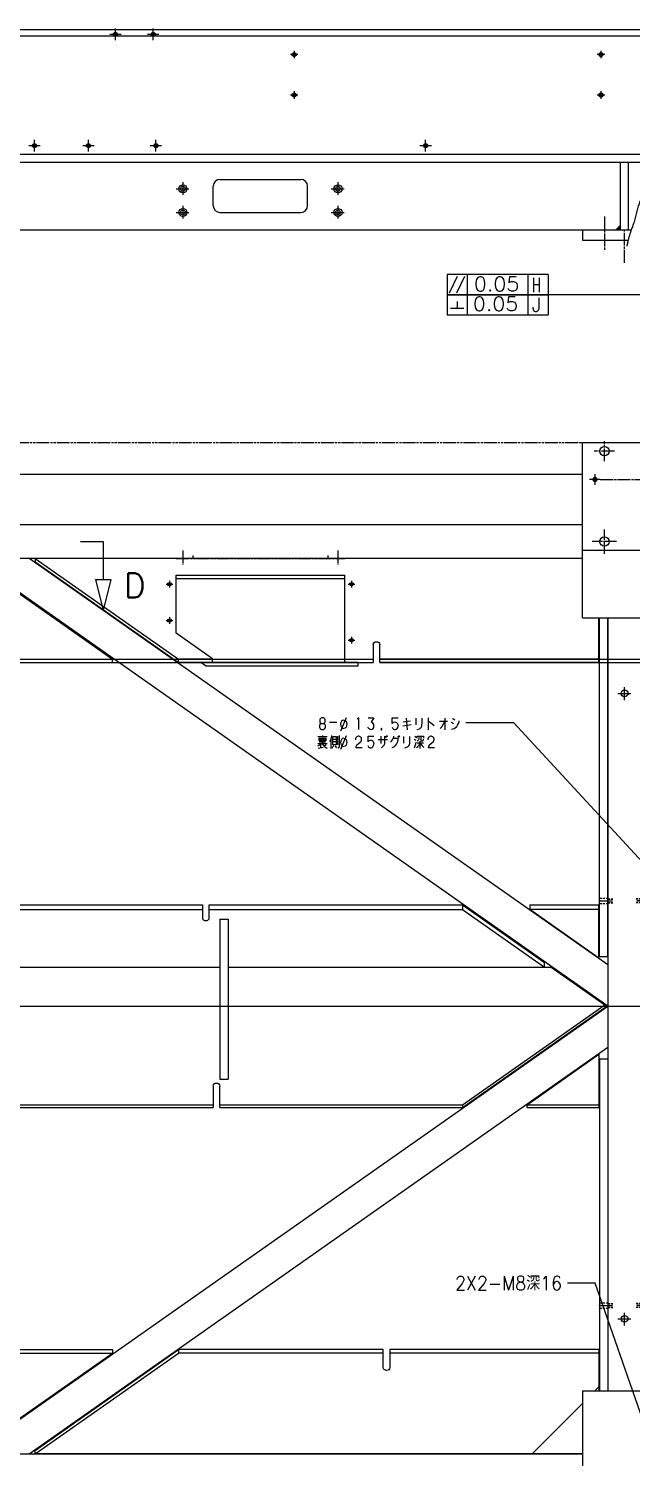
# Model space of a CAD drawing. Header units: inches. Extents: x -3309 to 2472, y -3154 to 2252.
# Drawn here: x -1186 to -292, y -1949 to 169 of the extents above; entities that cross this region are included whole.
import ezdxf
from ezdxf.enums import TextEntityAlignment as Align

# ---------------------------------------------------------------- set-up
doc = ezdxf.new("R2010")
doc.units = ezdxf.units.IN
doc.header["$MEASUREMENT"] = 0
for name, pattern in [('CENTERLINE', [25.4, 19.05, -1.5875, 3.175, -1.5875]), ('DASHED', [4.7625, 3.175, -1.5875]), ('PHANTOM', [30.1625, 19.05, -1.5875, 3.175, -1.5875, 3.175, -1.5875]), ('SOLID', [0])]:
    doc.linetypes.add(name, pattern=pattern)
for name, color, linetype in [('0$C$L0$V_DRAWING', 7, 'SOLID'), ('0$C$L0$V_PV', 7, 'SOLID'), ('Layer11$C$L11$V_DRAWING', 52, 'SOLID'), ('Layer11$C$L11$V_PV', 52, 'SOLID'), ('Layer12$C$L12$V_PV', 52, 'SOLID'), ('Layer13$C$L13$V_PV', 52, 'SOLID'), ('Layer14$C$L14$V_PV', 52, 'SOLID'), ('Layer21$C$L21$V_DRAWING', 2, 'SOLID'), ('Layer21$C$L21$V_PV', 2, 'SOLID'), ('Layer8$C$L8$V_PV', 40, 'SOLID'), ('Layer9$C$L9$V_PV', 254, 'SOLID')]:
    doc.layers.add(name, color=color, linetype=linetype)
doc.styles.add('CADRASTD', font='txt', dxfattribs={"bigfont": 'bigfont'})
doc.dimstyles.new('DIM3', dxfattribs={"dimtxt": 0.156, "dimasz": 2, "dimexe": 0, "dimexo": 0, "dimgap": 0.078, "dimtad": 3, "dimzin": 0, "dimdsep": 46, "dimtxsty": 'CADRASTD', "dimblk": 'CADRA_ARROW22_5OPEN', "dimblk1": 'CADRA_ARROW22_5OPEN', "dimblk2": 'CADRA_ARROW22_5OPEN', "dimcen": 0.09, "dimaunit": 1, "dimadec": 17154, "dimazin": 0, "dimtfac": 1, "dimtofl": 0, "dimtmove": 0, "dimatfit": 3, "dimldrblk": 'CADRA_ARROW22_5OPEN', "dimfxl": 1, "dimtolj": 1, "dimtzin": 0, "dimarcsym": 0})

# ---------------------------------------------------------------- blocks, each defined once
blk = doc.blocks.new('BLOCK16')
at = {"layer": '0$C$L0$V_DRAWING'}
for p in [(0, 0), (1, 0)]:
    blk.add_point(p, dxfattribs=at)
at = {"layer": 'Layer12$C$L12$V_PV', "linetype": 'DASHED'}
for p, q in [((0, 4), (12, 4)), ((12, 3), (19.6, 3)), ((12, 2.4), (19.6, 2.4)), ((0, -4), (12, -4)), ((12, -2.4), (19.6, -2.4)), ((12, -3), (19.6, -3))]:
    blk.add_line(p, q, dxfattribs=at)
at = {"layer": 'Layer13$C$L13$V_PV', "linetype": 'CENTERLINE'}
blk.add_line((0, 0), (19.6, 0), dxfattribs=at)
blk = doc.blocks.new('BLOCK15')
at = {"layer": '0$C$L0$V_DRAWING'}
for p in [(0, 0), (1, 0)]:
    blk.add_point(p, dxfattribs=at)
at = {"layer": 'Layer12$C$L12$V_PV', "linetype": 'DASHED'}
for p, q in [((-1045, 446.9), (-1037.4, 446.9)), ((-1045, 446.3), (-1037.4, 446.3)), ((-995, 446.9), (-1002.6, 446.9)), ((-995, 446.3), (-1002.6, 446.3)), ((485, 446.9), (477.4, 446.9)), ((485, 446.3), (477.4, 446.3)), ((-1045, 441.5), (-1037.4, 441.5)), ((-1045, 440.9), (-1037.4, 440.9)), ((-995, 441.5), (-1002.6, 441.5)), ((-995, 440.9), (-1002.6, 440.9)), ((485, 441.5), (477.4, 441.5)), ((485, 440.9), (477.4, 440.9)), ((-1045, -153.1), (-1037.4, -153.1)), ((-1045, -153.7), (-1037.4, -153.7)), ((-1045, -158.5), (-1037.4, -158.5)), ((-1045, -159.1), (-1037.4, -159.1)), ((-995, -153.1), (-1002.6, -153.1)), ((-995, -153.7), (-1002.6, -153.7)), ((-995, -158.5), (-1002.6, -158.5)), ((-995, -159.1), (-1002.6, -159.1)), ((485, -153.1), (477.4, -153.1)), ((485, -153.7), (477.4, -153.7)), ((485, -158.5), (477.4, -158.5)), ((485, -159.1), (477.4, -159.1))]:
    blk.add_line(p, q, dxfattribs=at)
at = {"layer": 'Layer13$C$L13$V_PV', "linetype": 'CENTERLINE'}
for p, q in [((-1045, 443.9), (-1037.4, 443.9)), ((-995, 443.9), (-1002.6, 443.9)), ((485, 443.9), (477.4, 443.9)), ((-1045, -156.1), (-1037.4, -156.1)), ((-995, -156.1), (-1002.6, -156.1)), ((485, -156.1), (477.4, -156.1))]:
    blk.add_line(p, q, dxfattribs=at)
at = {"layer": '0$C$L0$V_DRAWING'}
for p in [(-62, 443.9), (-62, -156.1)]:
    blk.add_blockref('BLOCK16', p, dxfattribs=at)
at = {"layer": '0$C$L0$V_DRAWING', "rotation": 180.0000000000004}
for p in [(12, 443.9), (12, -156.1)]:
    blk.add_blockref('BLOCK16', p, dxfattribs=at)
at = {"layer": '0$C$L0$V_DRAWING', "yscale": -1}
for p in [(423, 443.9), (423, -156.1)]:
    blk.add_blockref('BLOCK16', p, dxfattribs=at)
blk = doc.blocks.new('BLOCK26')
at = {"layer": '0$C$L0$V_DRAWING', "color": 2}
for p, q in [((1431.1, 1199.3), (1431.1, 1172.7)), ((1441.1, 1172.7), (1441.1, 1199.3)), ((1178.8, 782.1), (1178.8, 813.6)), ((1188.8, 813.6), (1188.8, 782.1)), ((1163, 513.5), (1163, 533.5)), ((1173, 533.5), (1173, 513.5)), ((1416, 127.7), (1416, 154.3)), ((1426, 154.3), (1426, 127.7))]:
    blk.add_line(p, q, dxfattribs=at)
for points in [[(1163, 533.5), (1163.1, 534.1), (1163.4, 534.8), (1163.8, 535.3), (1164.5, 535.8), (1165.2, 536.3), (1166.1, 536.6), (1167, 536.8), (1168, 536.8)], [(1168, 536.8), (1169, 536.8), (1169.9, 536.6), (1170.8, 536.3), (1171.5, 535.8), (1172.2, 535.3), (1172.6, 534.8), (1172.9, 534.1), (1173, 533.5)]]:
    blk.add_lwpolyline(points, dxfattribs=at)
for centre, radius, start, end in [((1435.7, 1198.9), 4.63, 85.1497, 174.1455), ((1436.5, 1198.9), 4.63, 5.8545, 94.8503), ((1183.5, 782.4), 4.78, 183.0723, 272.7727), ((1184, 782.4), 4.78, 267.2273, 356.9277), ((1420.6, 128.1), 4.63, 185.8555, 274.8483), ((1421.4, 128.1), 4.63, 265.151, 354.1444)]:
    blk.add_arc(centre, radius, start, end, dxfattribs=at)
blk = doc.blocks.new('BLOCK27')
at = {"layer": 'Layer11$C$L11$V_DRAWING', "color": 52}
for centre, ratio in [((-1185, 625.3), 0.828328), ((-915, 625.3), 0.828328), ((-1185, 571.4), 0.828349), ((-915, 542.4), 0.828349)]:
    blk.add_ellipse(centre, major_axis=(3, 0), ratio=ratio, dxfattribs=at)
at = {"layer": 'Layer13$C$L13$V_PV', "color": 52, "linetype": 'CENTERLINE'}
for p, q in [((-1190, 625.3), (-1180, 625.3)), ((-1185, 630.3), (-1185, 620.3)), ((-920, 625.3), (-910, 625.3)), ((-915, 630.3), (-915, 620.3)), ((-1185, 576.4), (-1185, 566.4)), ((-1190, 571.4), (-1180, 571.4)), ((-920, 542.4), (-910, 542.4)), ((-915, 547.4), (-915, 537.4)), ((-2348.6, 0), (839.6, 0))]:
    blk.add_line(p, q, dxfattribs=at)
at = {"layer": 'Layer21$C$L21$V_DRAWING'}
for p, q in [((-572.5, 663.5), (-1384.1, 663.5)), ((-1384.1, 663.5), (-1171.6, 514.3)), ((-1384.1, 663.5), (-1384.1, 658.5)), ((-1384.1, 658.5), (-1171.5, 509.2)), ((-1175, 552.5), (-1175, 638.6)), ((-1175, 638.6), (-925, 638.6)), ((-925, 509.2), (-925, 638.6)), ((-1440.7, 634.7), (-1269.2, 514.3)), ((-1175, 633.6), (-925, 633.6)), ((-548, 509.2), (-548, 575.5)), ((-547, 73.5), (-547, 575.5)), ((-535, 73.5), (-535, 575.5)), ((-1121.1, 514.7), (-1175, 552.5)), ((-1744, 514.3), (-883, 514.3)), ((-1744, 509.2), (-883, 509.2)), ((-1479, 514.3), (-1269.2, 514.3)), ((-1479, 509.2), (-1269.2, 509.2)), ((-1269.2, 509.2), (-1269.2, 514.3)), ((-1171.5, 509.2), (-1171.6, 514.3)), ((-1121.1, 514.3), (-1171.6, 514.3)), ((-1138.5, 509.2), (-1171.5, 509.2)), ((-1131.3, 504.2), (-1138.5, 509.2)), ((-1121.1, 509.2), (-1138.5, 509.2)), ((-1121.1, 509.6), (-1121.1, 514.7)), ((-925, 509.2), (-1121.1, 509.2)), ((-905, 509.2), (-925, 509.2)), ((-905, 504.2), (-905, 509.2)), ((-873, 514.3), (-274, 514.3)), ((-548, 514.3), (-873, 514.3)), ((-873, 509.2), (-274, 509.2)), ((-548, 509.2), (-873, 509.2)), ((-1131.3, 504.2), (-905, 504.2)), ((-1479, 150), (-1136, 150)), ((-1126, 150), (-750.4, 150)), ((-750.4, 150), (-750.4, 143.3)), ((-750.4, 150), (-628.6, 64.5)), ((-650.5, 150.1), (-650.5, 143.4)), ((-650.5, 150.1), (-548, 150.1)), ((-548, 71.4), (-548, 150.1)), ((-1479, 143.3), (-1136, 143.3)), ((-1126, 143.3), (-750.4, 143.3)), ((-1110, 128.9), (-1110, -108.1)), ((-1110, 128.9), (-1098, 128.9)), ((-1098, 128.9), (-1098, -108.1)), ((-750.4, 143.3), (-628.6, 57.8)), ((-650.5, 143.4), (-548, 143.4)), ((-650.5, 143.4), (-548, 71.4)), ((-628.6, 57.8), (-628.6, 64.5)), ((-547, 73.5), (-535, 73.5)), ((-1479, 57.8), (-1110, 57.8)), ((-1098, 57.8), (-619.1, 57.8)), ((-619.1, 57.8), (-539.5, 1.9)), ((-750.5, -146.2), (-539.5, 1.9)), ((-539.5, 1.9), (-539.5, -1.9)), ((-750.5, -150.1), (-539.5, -1.9)), ((-654.5, -146.2), (-548, -71.4)), ((-548, -71.4), (-548, -150.1)), ((-547, -78.5), (-547, -570.5)), ((-535, -78.5), (-547, -78.5)), ((-535, -78.5), (-535, -570.5)), ((-1110, -108.1), (-1098, -108.1)), ((-1479, -146.2), (-1120.2, -146.2)), ((-1110.2, -146.2), (-750.5, -146.2)), ((-750.5, -146.2), (-750.5, -150.1)), ((-654.5, -146.2), (-547, -146.2)), ((-654.5, -150.1), (-654.5, -146.2)), ((-1479, -150.1), (-1120.2, -150.1)), ((-1110.2, -150.1), (-750.5, -150.1)), ((-654.5, -150.1), (-547, -150.1)), ((-1479, -509.2), (-1269.2, -509.2)), ((-1479, -514.3), (-1269.2, -514.3)), ((-1443.8, -636.8), (-1269.2, -514.3)), ((-1384.1, -658.5), (-1171.5, -509.2)), ((-1384.1, -663.5), (-1171.6, -514.3)), ((-1269.2, -509.2), (-1269.2, -514.3)), ((-1171.5, -509.2), (-1171.6, -514.3)), ((-867.9, -514.3), (-1171.6, -514.3)), ((-867.9, -509.2), (-1171.5, -509.2)), ((-548, -509.2), (-857.9, -509.2)), ((-548, -514.3), (-857.9, -514.3)), ((-548, -509.2), (-548, -570.5)), ((-1384.1, -663.5), (-1384.1, -658.5)), ((-572.5, -663.5), (-1384.1, -663.5))]:
    blk.add_line(p, q, dxfattribs=at)
for centre, ratio in [((-1185, 625.3), 0.828842), ((-915, 625.3), 0.828822), ((-1185, 571.4), 0.828865), ((-915, 542.4), 0.828842)]:
    blk.add_ellipse(centre, major_axis=(2.6, 0), ratio=ratio, dxfattribs=at)
blk = doc.blocks.new('BLOCK30')
at = {"layer": '0$C$L0$V_DRAWING'}
blk.add_point((0, 0), dxfattribs=at)
blk.add_point((0, 0), dxfattribs=at)
blk.add_point((0, 0), dxfattribs=at)
blk.add_point((0, 0), dxfattribs=at)
blk.add_point((0, 0), dxfattribs=at)
blk.add_point((0, 0), dxfattribs=at)
blk.add_point((0, 0), dxfattribs=at)
at = {"layer": 'Layer11$C$L11$V_DRAWING', "color": 52}
blk.add_circle((0, 0), 3, dxfattribs=at)
at = {"layer": 'Layer13$C$L13$V_PV', "color": 52, "linetype": 'CENTERLINE'}
for p, q in [((5.5, 0), (-5.5, 0)), ((0, 5.5), (0, -5.5))]:
    blk.add_line(p, q, dxfattribs=at)
at = {"layer": 'Layer21$C$L21$V_DRAWING'}
blk.add_circle((0, 0), 2.4, dxfattribs=at)
blk = doc.blocks.new('BLOCK32')
at = {"layer": '0$C$L0$V_DRAWING', "color": 7}
blk.add_point((0, 0), dxfattribs=at)
blk.add_point((0, 0), dxfattribs=at)
blk.add_point((0, 0), dxfattribs=at)
blk.add_point((0, 0), dxfattribs=at)
blk.add_point((0, 0), dxfattribs=at)
blk.add_point((0, 0), dxfattribs=at)
blk.add_point((0, 0), dxfattribs=at)
blk.add_point((0, 0), dxfattribs=at)
blk.add_point((0, 0), dxfattribs=at)
blk.add_point((0, 0), dxfattribs=at)
blk.add_point((0, 0), dxfattribs=at)
blk.add_point((0, 0), dxfattribs=at)
blk.add_point((0, 0), dxfattribs=at)
blk.add_point((0, 0), dxfattribs=at)
blk.add_point((0, 0), dxfattribs=at)
at = {"layer": 'Layer11$C$L11$V_DRAWING', "color": 7}
blk.add_circle((0, 0), 3, dxfattribs=at)
at = {"layer": 'Layer13$C$L13$V_PV', "color": 7, "linetype": 'CENTERLINE'}
for p, q in [((-8.5, 0), (8.5, 0)), ((0, -8.5), (0, 8.5))]:
    blk.add_line(p, q, dxfattribs=at)
at = {"layer": 'Layer21$C$L21$V_DRAWING', "color": 7}
blk.add_circle((0, 0), 2.4, dxfattribs=at)
blk = doc.blocks.new('BLOCK34')
at = {"layer": '0$C$L0$V_DRAWING', "color": 4}
blk.add_point((0, 0), dxfattribs=at)
blk.add_point((0, 0), dxfattribs=at)
blk.add_point((0, 0), dxfattribs=at)
blk.add_point((0, 0), dxfattribs=at)
blk.add_point((0, 0), dxfattribs=at)
blk.add_point((0, 0), dxfattribs=at)
blk.add_point((0, 0), dxfattribs=at)
blk.add_point((0, 0), dxfattribs=at)
at = {"layer": 'Layer11$C$L11$V_DRAWING', "color": 4}
blk.add_circle((0, 0), 3, dxfattribs=at)
at = {"layer": 'Layer13$C$L13$V_PV', "color": 4, "linetype": 'CENTERLINE'}
for p, q in [((8, 0), (-8, 0)), ((0, 8), (0, -8))]:
    blk.add_line(p, q, dxfattribs=at)
at = {"layer": 'Layer21$C$L21$V_DRAWING', "color": 4}
blk.add_circle((0, 0), 2.4, dxfattribs=at)
blk = doc.blocks.new('CADRA_PFIG_SECTION_ARROW')
at = {"linetype": 'SOLID'}
blk.add_line((0, 0), (0.37, 0), dxfattribs=at)
blk = doc.blocks.new('CADRA_PFIG_SECTION_ARROWHEAD')
at = {"linetype": 'SOLID'}
for p, q in [((0, 0.075), (0.3, 0)), ((0, -0.075), (0, 0.075)), ((0, -0.075), (0.3, 0))]:
    blk.add_line(p, q, dxfattribs=at)
blk = doc.blocks.new('TAB101_SYM007')
at = {"layer": 'Layer21$C$L21$V_DRAWING'}
for p, q in [((30, 3), (0, 3)), ((0, 3), (0, -3)), ((0.73, -2.5), (3.06, 2.5)), ((2.94, -2.5), (5.27, 2.5)), ((6, 3), (6, -3)), ((24, 3), (24, -3)), ((30, 3), (30, -3)), ((0, -3), (30, -3))]:
    blk.add_line(p, q, dxfattribs=at)
blk = doc.blocks.new('TAB101_SYM008')
at = {"layer": 'Layer21$C$L21$V_DRAWING'}
for p, q in [((30, 3), (0, 3)), ((0, 3), (0, -3)), ((3, 1), (3, -1)), ((6, 3), (6, -3)), ((24, 3), (24, -3)), ((30, 3), (30, -3)), ((0, -3), (30, -3)), ((1, -1), (5, -1))]:
    blk.add_line(p, q, dxfattribs=at)
blk = doc.blocks.new('CADRA_ARROW22_5OPEN')
at = {"layer": 'Layer9$C$L9$V_PV', "color": 7}
for q in [(-1, 0.2), (-1, -0.2), (-1, 0)]:
    blk.add_line((0, 0), q, dxfattribs=at)

msp = doc.modelspace()

# ---------------------------------------------------------------- linework, layer by layer
at = {"layer": 'Layer11$C$L11$V_PV'}
for p, q in [((-313.5, -129.7), (-307.8, -123.9)), ((-312.1, -129.7), (-307.8, -125.3)), ((-310.7, -129.7), (-307.8, -126.7)), ((-309.3, -129.7), (-307.8, -128.2)), ((-307.9, -129.7), (-307.8, -129.6)), ((-149.2, -225.6), (-415.1, -225.6)), ((-956.8, -612), (-956.8, -616.5)), ((-941.8, -612), (-941.8, -616.5)), ((-741.8, -612), (-741.8, -616.5)), ((-465.9, -860.1), (-537.3, -860.1)), ((-345.2, -1690.8), (-386.7, -1690.8))]:
    msp.add_line(p, q, dxfattribs=at)
msp.add_lwpolyline([(-307.8, -129.7), (-307.8, -122.6), (-314.8, -129.7)], close=True, dxfattribs=at)
at = {"layer": 'Layer13$C$L13$V_PV', "linetype": 'CENTERLINE'}
for p, q in [((-956.8, -58.7), (-956.8, -78.7)), ((-726.8, -58.7), (-726.8, -78.7)), ((-966.8, -68.7), (-946.8, -68.7)), ((-736.8, -68.7), (-716.8, -68.7)), ((-966.8, -103.7), (-946.8, -103.7)), ((-956.8, -93.7), (-956.8, -113.7)), ((-736.8, -103.7), (-716.8, -103.7)), ((-726.8, -93.7), (-726.8, -113.7)), ((-331.8, -109.7), (-331.8, -160.1)), ((-301.8, -178.2), (-301.8, -128.2)), ((-331.8, -472.5), (-331.8, -442.5)), ((-316.8, -457.5), (-346.8, -457.5)), ((-337.8, -499.5), (124.2, -499.5)), ((-313.8, -591.5), (-349.8, -591.5)), ((-331.8, -609.5), (-331.8, -573.5)), ((-956.8, -604.9), (-956.8, -625.9)), ((-726.8, -604.9), (-726.8, -625.9)), ((-311.8, -816.5), (-291.8, -816.5)), ((-301.8, -826.5), (-301.8, -806.5)), ((-2299.8, -1280), (1111.8, -1280)), ((-301.8, -1753.5), (-301.8, -1733.5)), ((-311.8, -1743.5), (-291.8, -1743.5))]:
    msp.add_line(p, q, dxfattribs=at)
at = {"layer": 'Layer14$C$L14$V_PV', "linetype": 'PHANTOM'}
for p, q in [((-1234.3, -444.5), (-364.3, -444.5)), ((-966.8, -616.5), (-716.8, -616.5))]:
    msp.add_line(p, q, dxfattribs=at)
at = {"layer": 'Layer21$C$L21$V_PV'}
for p, q in [((-2078.8, 167.3), (991.2, 167.3)), ((-2078.8, 158.3), (991.2, 158.3)), ((1008.2, -17.7), (-2091.8, -17.7)), ((1048.2, -29.7), (-2141.8, -29.7)), ((-307.8, -129.7), (-307.8, -29.7)), ((-295.8, -129.7), (-295.8, -29.7)), ((-901.8, -54.7), (-781.8, -54.7)), ((-911.8, -93.7), (-911.8, -64.7)), ((-771.8, -93.7), (-771.8, -64.7)), ((-901.8, -103.7), (-781.8, -103.7)), ((-314.8, -129.7), (-307.8, -122.6)), ((-2141.8, -129.7), (-291.7, -129.7)), ((-364.3, -129.7), (-364.3, -144.7)), ((-364.3, -144.7), (-296.2, -144.7)), ((-364.3, -444.5), (-239.3, -444.5)), ((-364.3, -704.5), (-364.3, -444.5)), ((-1234.3, -491.5), (-364.3, -491.5)), ((-364.3, -566.5), (-1234.3, -566.5)), ((-1108.8, -591.5), (-1074.9, -591.5)), ((-364.3, -604.5), (-239.3, -604.5)), ((-364.3, -616.5), (-1234.3, -616.5)), ((-326.8, -1218.9), (-1184.7, -616.5)), ((-326.8, -1280), (-1234.3, -642.8)), ((-364.3, -704.5), (-239.3, -704.5)), ((-326.8, -704.5), (-326.8, -1850.5)), ((-1234.3, -1917.1), (-326.8, -1280)), ((-1184.7, -1943.5), (-326.8, -1341.1)), ((-364.3, -1850.5), (-239.3, -1850.5)), ((-364.3, -1850.5), (-364.3, -2115.5)), ((-345.8, -1850.5), (-338.8, -1843.5)), ((-438.8, -1943.5), (-364.3, -1869)), ((-1234.3, -1943.5), (-364.3, -1943.5))]:
    msp.add_line(p, q, dxfattribs=at)
for centre, radius in [((-956.8, -68.7), 6), ((-726.8, -68.7), 6), ((-956.8, -68.7), 3.5), ((-726.8, -68.7), 3.5), ((-956.8, -103.7), 6), ((-956.8, -103.7), 3.5), ((-726.8, -103.7), 6), ((-726.8, -103.7), 3.5), ((-331.8, -457.5), 7), ((-331.8, -591.5), 7), ((-301.8, -816.5), 5), ((-301.8, -1743.5), 5)]:
    msp.add_circle(centre, radius, dxfattribs=at)
for centre, start, end in [((-901.8, -64.7), 90, 180), ((-781.8, -64.7), 0, 90), ((-901.8, -93.7), 180, 270), ((-781.8, -93.7), 270, 360)]:
    msp.add_arc(centre, 10, start, end, dxfattribs=at)
msp.add_open_spline([(-298.1, -153.5), (-297.7, -151.7), (-297, -148.1), (-295.7, -142.9), (-294.3, -137.6), (-292.9, -133.1), (-291.5, -129.2), (-290.2, -126), (-289, -122.8), (-287.3, -118.1), (-285.6, -111.8), (-283.7, -103.9), (-281.7, -96.1), (-279.5, -89.3), (-277.2, -83.8), (-274.9, -79.3), (-272.4, -75), (-269.8, -71), (-267.1, -67.4), (-264.5, -64), (-261.7, -60.9), (-257.6, -56.7), (-251.9, -51.9), (-244.3, -46.6), (-236.6, -41.5), (-229.5, -36.7), (-223.2, -31.9), (-217.5, -27.6), (-211.6, -23.6), (-205.5, -20.6), (-199.2, -18.6), (-193, -17.4), (-186.6, -16.6), (-178.9, -15.8), (-170.1, -14.6), (-160.1, -12.9), (-150.1, -11.3), (-141, -9.9), (-132.6, -8.9), (-125, -8.1), (-117.3, -7.5), (-107.8, -7), (-96.5, -6.6), (-83.2, -6.6), (-70, -7), (-58.8, -7.6), (-49.7, -8.3), (-42.6, -8.9), (-35.5, -9.4), (-25.2, -10), (-11.6, -10.4), (5.1, -10.5), (21.9, -10.8), (35.7, -11.5), (46.6, -12.6), (54.4, -13.2), (62.2, -13.4), (68.8, -12.8), (74.1, -11.7), (78.4, -10.7), (82.6, -9.7), (87.2, -9), (92.3, -8.9), (97.7, -9.4), (103.1, -10.4), (107.8, -11.6), (111.7, -12.8), (114.9, -13.8), (117.9, -15.1), (123.1, -17.7), (129.5, -23.7), (135.6, -33.5), (140.7, -44.2), (144.7, -52.3), (147.9, -57.6), (149.6, -60.3), (151.4, -63.1), (153.3, -66.4), (155.5, -70.4), (157.6, -75.1), (159.3, -80), (160.5, -84.4), (161.3, -88.4), (161.8, -91.8), (162.3, -95.2), (163.1, -100.7), (164.7, -108.2), (167.4, -117.6), (170.7, -126.8), (173.3, -132.8), (174.5, -135.9)], degree=3, knots=[0, 0, 0, 0, 5.428091, 10.859395, 16.287845, 21.712076, 25.142586, 28.573935, 32.00457, 35.433524, 43.535373, 51.655538, 59.762375, 67.8381, 72.831226, 77.838585, 82.86051, 87.892467, 92.126147, 96.351343, 100.560961, 104.750922, 113.884405, 123.062104, 132.321693, 141.654769, 148.879404, 156.068386, 163.146414, 170.111063, 176.382095, 182.752171, 189.212997, 195.700242, 205.899766, 216.013062, 226.081494, 236.14431, 243.781292, 251.435447, 259.099788, 266.766573, 279.994387, 293.213745, 306.431525, 319.652322, 326.790657, 333.927818, 341.060291, 348.185234, 364.922534, 381.667833, 398.450141, 415.309327, 423.179584, 431.027844, 438.815202, 446.567921, 450.891869, 455.233196, 459.560343, 463.851884, 469.260419, 474.715541, 480.24159, 485.821702, 489.167832, 492.484385, 495.746872, 498.945299, 509.960424, 521.483021, 533.495811, 545.422303, 548.690332, 551.925869, 555.144918, 558.363676, 563.523037, 568.705781, 573.890068, 579.060351, 582.492095, 585.923275, 589.355607, 592.787681, 602.567501, 612.368353, 622.183449, 631.981996, 631.981996, 631.981996, 631.981996], dxfattribs=at)
at = {"layer": 'Layer8$C$L8$V_PV'}
for p, q in [((-754.1, -863.8), (-754.3, -864.6)), ((-754.3, -864.6), (-754.3, -865.3)), ((-754.3, -865.3), (-754.3, -866.2)), ((-754.3, -866.2), (-754.1, -866.9)), ((-753.8, -863.1), (-754.1, -863.8)), ((-754.1, -866.9), (-753.8, -867.6)), ((-753.8, -856.4), (-753.9, -857.2)), ((-753.9, -857.2), (-753.8, -857.8)), ((-753.7, -855.7), (-753.8, -856.4)), ((-753.8, -857.8), (-753.7, -858.6)), ((-753.5, -862.4), (-753.8, -863.1)), ((-753.8, -867.6), (-753.5, -868.3)), ((-753.5, -855.1), (-753.7, -855.7)), ((-753.7, -858.6), (-753.5, -859.2)), ((-753.1, -854.5), (-753.5, -855.1)), ((-753.5, -859.2), (-753.2, -859.8)), ((-753, -861.9), (-753.5, -862.4)), ((-753.5, -868.3), (-753.1, -868.8)), ((-753.2, -859.8), (-752.8, -860.3)), ((-752.7, -854), (-753.1, -854.5)), ((-752.7, -861.6), (-753, -861.9)), ((-752.8, -860.3), (-752.7, -860.3)), ((-752.5, -853.7), (-752.7, -854)), ((-752.7, -860.3), (-752, -860.9)), ((-751.8, -861), (-752.7, -861.6)), ((-751.7, -853.2), (-752.5, -853.7)), ((-752, -860.9), (-751.8, -861)), ((-751.8, -861), (-747.8, -861)), ((-750.9, -852.9), (-751.7, -853.2)), ((-750.1, -852.7), (-750.9, -852.9)), ((-749.2, -852.7), (-750.1, -852.7)), ((-748.3, -853), (-749.2, -852.7)), ((-747.5, -853.4), (-748.3, -853)), ((-748, -861), (-747.5, -860.9)), ((-747.5, -861.2), (-747.8, -861)), ((-746.8, -854), (-747.5, -853.4)), ((-747.5, -860.9), (-747, -860.5)), ((-746.9, -861.5), (-747.5, -861.2)), ((-747, -860.5), (-746.6, -860)), ((-746.4, -862), (-746.9, -861.5)), ((-746.5, -854.3), (-746.8, -854)), ((-746.6, -860), (-746.2, -859.5)), ((-746.2, -854.8), (-746.5, -854.3)), ((-746, -862.5), (-746.4, -862)), ((-745.9, -855.4), (-746.2, -854.8)), ((-746.2, -859.5), (-745.9, -858.9)), ((-745.7, -863.2), (-746, -862.5)), ((-746, -868.3), (-745.7, -867.7)), ((-745.8, -856.1), (-745.9, -855.4)), ((-745.9, -858.9), (-745.8, -858.2)), ((-745.6, -856.8), (-745.8, -856.1)), ((-745.8, -858.2), (-745.6, -857.5)), ((-745.4, -863.9), (-745.7, -863.2)), ((-745.7, -867.7), (-745.4, -866.9)), ((-745.6, -857.5), (-745.6, -856.8)), ((-745.3, -864.6), (-745.4, -863.9)), ((-745.4, -866.9), (-745.3, -866.2)), ((-745.3, -865.4), (-745.3, -864.6)), ((-745.3, -866.2), (-745.3, -865.4)), ((-739.5, -859.4), (-728.5, -859.4)), ((-722.5, -872.2), (-714.1, -852.2)), ((-695.8, -852.6), (-698.3, -854.6)), ((-695.8, -870.3), (-695.8, -852.6)), ((-682, -852.6), (-673.8, -852.6)), ((-673.8, -852.6), (-677.6, -859.3)), ((-630.5, -864.4), (-618.4, -862.8)), ((-630.1, -858.5), (-619.4, -857)), ((-623.8, -870.6), (-625.3, -853.2)), ((-611.1, -863.3), (-611.1, -853.4)), ((-605.1, -868.4), (-604.3, -867.8)), ((-604.3, -867.8), (-603.7, -867)), ((-603.7, -867), (-603.2, -866.1)), ((-603.2, -866.1), (-602.7, -865.1)), ((-602.7, -865.1), (-602.4, -863.9)), ((-602.4, -863.5), (-602.2, -860.4)), ((-602.4, -863.9), (-602.4, -863.5)), ((-602.2, -860.4), (-602.2, -853.3)), ((-592.7, -870.4), (-592.7, -852.7)), ((-589.4, -860.2), (-592.7, -858.3)), ((-584.1, -864.6), (-589.4, -860.2)), ((-576.5, -857.6), (-564.5, -857.6)), ((-575.2, -868.7), (-572.8, -866.1)), ((-572.8, -866.1), (-570.7, -862.9)), ((-570.7, -862.9), (-569, -859.4)), ((-569, -859.4), (-568.4, -857.6)), ((-568.4, -853.2), (-568.4, -870.4)), ((-558.5, -859.5), (-558.9, -859.2)), ((-555.4, -861.5), (-558.5, -859.5)), ((-556.3, -854.4), (-557, -854)), ((-553.4, -856.4), (-556.3, -854.4)), ((-554.5, -868.4), (-552.5, -867.2)), ((-552.5, -867.2), (-550.8, -865.6)), ((-550.8, -865.6), (-549.4, -863.7)), ((-549.4, -863.7), (-548.1, -861.4)), ((-548.1, -861.4), (-547.3, -858.9)), ((-547.3, -858.9), (-546.9, -857.3)), ((-742.8, -880.7), (-756.6, -880.7)), ((-754.7, -886.9), (-754.7, -882.8)), ((-754.7, -882.8), (-744.7, -882.8)), ((-744.7, -884.8), (-754.7, -884.8)), ((-744.7, -886.9), (-754.7, -886.9)), ((-745.1, -889), (-754.5, -889)), ((-753.1, -868.8), (-753, -868.9)), ((-753, -868.9), (-752.2, -869.5)), ((-752.2, -869.5), (-751.4, -870)), ((-751.4, -870), (-750.4, -870.2)), ((-750.4, -870.2), (-749.4, -870.3)), ((-749.7, -879.1), (-749.7, -880.7)), ((-749.7, -882.8), (-749.7, -891.1)), ((-749.4, -870.3), (-748.5, -870.1)), ((-748.5, -870.1), (-747.6, -869.7)), ((-747.6, -869.7), (-746.8, -869.1)), ((-746.8, -869.1), (-746.5, -868.9)), ((-746.5, -868.9), (-746, -868.3)), ((-744.7, -882.8), (-744.7, -886.9)), ((-738.9, -888), (-737.5, -885.2)), ((-737.5, -885.2), (-736.5, -882)), ((-736.9, -898.1), (-736.9, -883.5)), ((-736.5, -882), (-736, -879.1)), ((-734.3, -892.8), (-734.3, -880.3)), ((-734.3, -880.3), (-729.5, -880.3)), ((-734.3, -884.5), (-729.5, -884.5)), ((-729.5, -888.5), (-734.3, -888.5)), ((-729.5, -880.3), (-729.5, -892.8)), ((-727.4, -880.1), (-727.4, -892.7)), ((-725.1, -879.1), (-725.1, -895.9)), ((-722.5, -899.2), (-714.1, -879.2)), ((-700.6, -883.2), (-700.8, -883.9)), ((-700.8, -883.9), (-700.8, -884.7)), ((-700.8, -884.7), (-700.8, -885.2)), ((-700.3, -882.5), (-700.6, -883.2)), ((-699.9, -882), (-700.3, -882.5)), ((-699.5, -881.5), (-699.9, -882)), ((-698.7, -880.8), (-699.5, -881.5)), ((-697.7, -880.4), (-698.7, -880.8)), ((-696.8, -880.1), (-697.7, -880.4)), ((-697.6, -891.8), (-693.2, -888.3)), ((-695.8, -880.1), (-696.8, -880.1)), ((-694.7, -880.3), (-695.8, -880.1)), ((-693.8, -880.8), (-694.7, -880.3)), ((-692.9, -881.5), (-693.8, -880.8)), ((-693.2, -888.3), (-692.8, -887.8)), ((-692.9, -881.5), (-692.9, -881.5)), ((-692.5, -882), (-692.9, -881.5)), ((-692.8, -887.8), (-692.4, -887.3)), ((-692.1, -882.6), (-692.5, -882)), ((-692.4, -887.3), (-692.1, -886.7)), ((-691.8, -883.3), (-692.1, -882.6)), ((-692.1, -886.7), (-691.8, -886.1)), ((-691.7, -883.9), (-691.8, -883.3)), ((-691.8, -886.1), (-691.7, -885.4)), ((-691.7, -884.7), (-691.7, -883.9)), ((-691.7, -885.4), (-691.7, -884.7)), ((-653.4, -885.2), (-667, -885.2)), ((-663.3, -880.1), (-663.3, -891)), ((-657.5, -890.6), (-657.2, -889.1)), ((-657.2, -888), (-657.2, -880)), ((-657.2, -889.1), (-657.2, -888)), ((-654.7, -882.4), (-655.8, -880.1)), ((-653.2, -881.5), (-654.3, -879.2)), ((-649, -888.9), (-647.4, -887.4)), ((-647.4, -887.4), (-646, -885.5)), ((-646, -885.5), (-644.9, -883.3)), ((-644.9, -883.3), (-644.1, -880.8)), ((-644.8, -882.9), (-638, -882.9)), ((-644.1, -880.8), (-644, -880.1)), ((-639.2, -890), (-638.3, -887.8)), ((-638.3, -887.8), (-637.8, -885.4)), ((-638, -882.9), (-637.7, -883.7)), ((-636.8, -882.2), (-637.8, -879.9)), ((-637.8, -885.4), (-637.7, -883.7)), ((-635.3, -881.3), (-636.4, -879.1)), ((-629, -890.3), (-629, -880.4)), ((-620.3, -890.5), (-620.1, -887.4)), ((-620.1, -887.4), (-620.1, -880.3)), ((-613.6, -884.3), (-611.5, -885.7)), ((-612.9, -880), (-610.8, -881.5)), ((-611.3, -891.5), (-610.7, -888.9)), ((-609.6, -870), (-605.9, -868.9)), ((-609.5, -887), (-608.8, -886.6)), ((-609.3, -879.8), (-600, -879.8)), ((-609.3, -882.9), (-609.3, -879.8)), ((-608.8, -886.6), (-608.1, -886.2)), ((-608.1, -886.2), (-607.5, -885.6)), ((-607.5, -885.6), (-607, -884.9)), ((-607, -884.9), (-606.6, -884.1)), ((-606.6, -884.1), (-606.3, -883.2)), ((-606.3, -883.2), (-606.2, -882.2)), ((-606.2, -882.2), (-606.1, -881.2)), ((-605.9, -868.9), (-605.1, -868.4)), ((-604.9, -898.1), (-604.9, -887.5)), ((-603.9, -881.1), (-603.9, -885.6)), ((-603.9, -885.6), (-603.9, -885.8)), ((-603.9, -885.8), (-603.9, -886)), ((-603.9, -886), (-603.8, -886.1)), ((-603.8, -886.1), (-603.8, -886.3)), ((-603.8, -886.3), (-603.7, -886.5)), ((-603.7, -886.5), (-603.5, -886.6)), ((-603.5, -886.6), (-603.4, -886.6)), ((-603.4, -886.6), (-603.3, -886.7)), ((-603.3, -886.7), (-601.6, -886.7)), ((-601.6, -886.7), (-601, -886.7)), ((-601, -886.7), (-600.9, -886.6)), ((-600.9, -886.6), (-600.8, -886.6)), ((-600.8, -886.6), (-600.6, -886.4)), ((-600.6, -886.4), (-600.5, -886.2)), ((-600.5, -886.2), (-600.4, -885.9)), ((-600.4, -885.9), (-600.2, -885.5)), ((-600.2, -885.5), (-600.1, -885)), ((-600.1, -884.6), (-600.1, -884.5)), ((-600.1, -885), (-600.1, -884.6)), ((-600, -879.8), (-600, -882.7)), ((-593.4, -883.9), (-593.5, -884.7)), ((-593.5, -884.7), (-593.5, -885.2)), ((-593.2, -883.2), (-593.4, -883.9)), ((-592.9, -882.5), (-593.2, -883.2)), ((-592.6, -882), (-592.9, -882.5)), ((-592.2, -881.5), (-592.6, -882)), ((-591.3, -880.8), (-592.2, -881.5)), ((-590.4, -880.4), (-591.3, -880.8)), ((-589.4, -880.1), (-590.4, -880.4)), ((-590.3, -891.8), (-585.9, -888.3)), ((-588.4, -880.1), (-589.4, -880.1)), ((-587.4, -880.3), (-588.4, -880.1)), ((-586.4, -880.8), (-587.4, -880.3)), ((-585.5, -881.5), (-586.4, -880.8)), ((-585.9, -888.3), (-585.4, -887.8)), ((-585.5, -881.5), (-585.5, -881.5)), ((-585.1, -882), (-585.5, -881.5)), ((-585.4, -887.8), (-585, -887.3)), ((-584.8, -882.6), (-585.1, -882)), ((-585, -887.3), (-584.7, -886.7)), ((-584.5, -883.3), (-584.8, -882.6)), ((-584.7, -886.7), (-584.5, -886.1)), ((-584.4, -883.9), (-584.5, -883.3)), ((-584.5, -886.1), (-584.4, -885.4)), ((-584.3, -884.7), (-584.4, -883.9)), ((-584.4, -885.4), (-584.3, -884.7)), ((-558.6, -869.4), (-556.5, -869.1)), ((-556.5, -869.1), (-554.5, -868.4)), ((-756.9, -894.1), (-752.5, -892.3)), ((-742.8, -891.1), (-756.6, -891.1)), ((-756.1, -897.6), (-748.9, -896.2)), ((-752.7, -892.4), (-752.7, -897)), ((-752.5, -892.3), (-750.4, -891.1)), ((-749.9, -891.7), (-748.4, -893.7)), ((-748.4, -893.7), (-746.8, -895.4)), ((-744.2, -892.7), (-747.3, -895)), ((-746.8, -895.4), (-744.9, -896.7)), ((-744.9, -896.7), (-743, -897.5)), ((-736, -897.5), (-735, -896.8)), ((-735, -896.8), (-734.2, -895.9)), ((-729.5, -892.8), (-734.3, -892.8)), ((-734.2, -895.9), (-733.5, -894.8)), ((-733.5, -894.8), (-733.2, -894.3)), ((-730.8, -894.1), (-729.3, -896.6)), ((-729.3, -896.6), (-728.8, -897.3)), ((-725.8, -897.3), (-726.9, -897.3)), ((-725.8, -897.3), (-725.7, -897.2)), ((-725.7, -897.2), (-725.5, -897.1)), ((-725.5, -897.1), (-725.4, -896.9)), ((-725.4, -896.9), (-725.3, -896.8)), ((-725.3, -896.8), (-725.2, -896.6)), ((-725.2, -896.6), (-725.1, -896.4)), ((-725.1, -896.2), (-725.1, -895.9)), ((-725.1, -896.4), (-725.1, -896.2)), ((-700.2, -895.9), (-700.4, -897.1)), ((-691, -897.1), (-700.4, -897.1)), ((-699.7, -894.6), (-700.2, -895.9)), ((-699.2, -893.5), (-699.7, -894.6)), ((-698.5, -892.6), (-699.2, -893.5)), ((-697.6, -891.8), (-698.5, -892.6)), ((-662.4, -896.7), (-661.3, -896.2)), ((-661.3, -896.2), (-660.2, -895.5)), ((-660.2, -895.5), (-659.3, -894.5)), ((-659.3, -894.5), (-658.5, -893.4)), ((-658.5, -893.4), (-657.9, -892.1)), ((-657.9, -892.1), (-657.5, -890.6)), ((-646.7, -896.8), (-644.9, -896.2)), ((-644.9, -896.2), (-643.1, -895.2)), ((-643.1, -895.2), (-641.6, -893.8)), ((-641.6, -893.8), (-640.2, -892)), ((-640.2, -892), (-639.2, -890)), ((-627.5, -897), (-623.8, -895.9)), ((-623.8, -895.9), (-623, -895.4)), ((-623, -895.4), (-622.2, -894.8)), ((-622.2, -894.8), (-621.6, -894)), ((-621.6, -894), (-621, -893.1)), ((-621, -893.1), (-620.6, -892.1)), ((-620.6, -892.1), (-620.3, -890.9)), ((-620.3, -890.9), (-620.3, -890.5)), ((-613.3, -897.2), (-611.3, -891.5)), ((-610.4, -896.9), (-608.6, -895.5)), ((-609.3, -890), (-600.2, -890)), ((-608.6, -895.5), (-607, -893.8)), ((-607, -893.8), (-605.7, -891.6)), ((-605.7, -891.6), (-604.9, -890.1)), ((-604.8, -890), (-603.5, -892.3)), ((-603.5, -892.3), (-602, -894.3)), ((-602, -894.3), (-600.3, -896)), ((-600.3, -896), (-599.6, -896.4)), ((-592.8, -895.9), (-593, -897.1)), ((-583.6, -897.1), (-593, -897.1)), ((-592.4, -894.6), (-592.8, -895.9)), ((-591.8, -893.5), (-592.4, -894.6)), ((-591.1, -892.6), (-591.8, -893.5)), ((-590.3, -891.8), (-591.1, -892.6))]:
    msp.add_line(p, q, dxfattribs=at)
for points in [[(-718.3, -856), (-720.3, -856.5), (-721.8, -857.9), (-722.6, -859.9), (-722.9, -862.2), (-722.6, -864.5), (-721.8, -866.5), (-720.3, -867.9), (-718.3, -868.4)], [(-718.3, -856), (-716.3, -856.5), (-714.9, -857.9), (-714, -859.9), (-713.7, -862.2), (-714, -864.5), (-714.9, -866.5), (-716.3, -867.9), (-718.3, -868.4)], [(-677.9, -870.4), (-678.6, -870.3), (-679.2, -870.1), (-679.8, -869.8), (-680.4, -869.4), (-681, -868.8), (-681.5, -868.2), (-681.9, -867.5), (-682.3, -866.7)], [(-677.6, -859.3), (-676, -859.8), (-674.9, -861.1), (-674.2, -862.9), (-674, -864.9), (-674.2, -866.9), (-675, -868.6), (-676.2, -869.9), (-677.9, -870.4)], [(-646.6, -866.8), (-645.6, -868.6), (-644.4, -869.7), (-643.1, -870.3), (-641.7, -870.3), (-640.4, -869.7), (-639.2, -868.6), (-638.3, -867), (-637.8, -864.9)], [(-646.5, -861.3), (-646.5, -852.9), (-637.8, -852.9)], [(-646.5, -861.3), (-645.6, -860.1), (-644.4, -859.3), (-642.9, -858.9), (-641.5, -859), (-640.1, -859.6), (-638.9, -860.8), (-638.1, -862.5), (-637.8, -864.9)], [(-718.3, -883), (-720.3, -883.5), (-721.8, -884.9), (-722.6, -886.9), (-722.9, -889.2), (-722.6, -891.5), (-721.8, -893.5), (-720.3, -894.9), (-718.3, -895.4)], [(-718.3, -883), (-716.3, -883.5), (-714.9, -884.9), (-714, -886.9), (-713.7, -889.2), (-714, -891.5), (-714.9, -893.5), (-716.3, -894.9), (-718.3, -895.4)], [(-682.2, -888.3), (-682.2, -879.9), (-673.6, -879.9)], [(-682.2, -888.3), (-681.4, -887.1), (-680.2, -886.3), (-678.7, -885.9), (-677.3, -886), (-675.9, -886.6), (-674.7, -887.8), (-673.9, -889.5), (-673.6, -891.9)], [(-661.7, -869.7), (-661.8, -869.3), (-661.9, -869), (-662.2, -868.8), (-662.4, -868.8), (-662.7, -868.8), (-662.9, -869), (-663, -869.3), (-663.1, -869.7)], [(-663.1, -869.7), (-663, -870.1), (-662.9, -870.4), (-662.7, -870.6), (-662.4, -870.6), (-662.2, -870.6), (-661.9, -870.4), (-661.8, -870.1), (-661.7, -869.7)], [(-662, -869.7), (-662.1, -869.5), (-662.2, -869.3), (-662.3, -869.2), (-662.4, -869.2), (-662.5, -869.2), (-662.7, -869.3), (-662.7, -869.5), (-662.8, -869.7)], [(-662.8, -869.7), (-662.7, -869.9), (-662.7, -870.1), (-662.5, -870.2), (-662.4, -870.2), (-662.3, -870.2), (-662.2, -870.1), (-662.1, -869.9), (-662, -869.7)], [(-682.4, -893.8), (-681.4, -895.6), (-680.2, -896.7), (-678.9, -897.3), (-677.5, -897.3), (-676.2, -896.7), (-675, -895.6), (-674.1, -894), (-673.6, -891.9)]]:
    msp.add_lwpolyline(points, dxfattribs=at)

# ---------------------------------------------------------------- block references
at = {"layer": '0$C$L0$V_PV'}
for name, p in [('BLOCK32', (-1056.8, 160.3)), ('BLOCK32', (-1000.8, 160.3)), ('BLOCK30', (-791.8, 130.3)), ('BLOCK30', (-336.8, 130.3)), ('BLOCK30', (-791.8, 70.3)), ('BLOCK30', (-336.8, 70.3)), ('BLOCK32', (-1176.8, -4.7)), ('BLOCK32', (-1096.8, -4.7)), ('BLOCK32', (-996.8, -4.7)), ('BLOCK32', (-596.8, -4.7)), ('BLOCK34', (-345.8, -499.5)), ('BLOCK27', (208.2, -1280))]:
    msp.add_blockref(name, p, dxfattribs=at)
at = {"layer": '0$C$L0$V_PV', "xscale": 5.000000953674316, "yscale": 5.000000953674316, "zscale": 5.000000953674316}
for name, p in [('TAB101_SYM007', (-565.1, -210.6)), ('TAB101_SYM008', (-565.1, -240.6))]:
    msp.add_blockref(name, p, dxfattribs=at)
at = {"layer": '0$C$L0$V_PV', "yscale": -1}
for name, p in [('BLOCK26', (-2090.8, -616.5)), ('BLOCK15', (-276.8, -1280))]:
    msp.add_blockref(name, p, dxfattribs=at)
at = {"layer": 'Layer8$C$L8$V_PV', "xscale": 152.4000363350001, "yscale": 152.4000363350001, "zscale": 152.4000363350001, "rotation": 270.0000000000006}
for name, p in [('CADRA_PFIG_SECTION_ARROW', (-1074.9, -591.5)), ('CADRA_PFIG_SECTION_ARROWHEAD', (-1074.9, -647.9))]:
    msp.add_blockref(name, p, dxfattribs=at)

# ---------------------------------------------------------------- texts
at = {"layer": 'Layer8$C$L8$V_PV', "style": 'CADRASTD'}
for s, width, p, p2 in [('0.05', 0.857143, (-525.2, -220.2), (-458, -220.2)), ('H', 0.857143, (-439.1, -221.7), (-425.9, -221.7)), ('0.05', 0.857143, (-526.7, -249.7), (-459.5, -249.7)), ('J', 0.857143, (-439.1, -251.2), (-425.9, -251.2)), ('2X2-M8深16', 0.676298, (-553.2, -1701.3), (-394.5, -1701.3))]:
    msp.add_text(s, height=21, dxfattribs=dict(at, width=width)).set_placement(p, p2, align=Align.FIT)
at = {"layer": 'Layer8$C$L8$V_PV', "insert": (-1044.3, -674.6), "char_height": 36, "width": 44.961, "attachment_point": 7, "line_spacing_factor": 0.9, "style": 'CADRASTD'}
msp.add_mtext('D', dxfattribs=at)

# ---------------------------------------------------------------- leaders
for points in [[(-184.2, -1165.4), (-465.9, -860.1)], [(-274.8, -1893.1), (-345.2, -1690.8)]]:
    msp.add_leader(points, dimstyle='DIM3')

doc.saveas('drawing.dxf')
